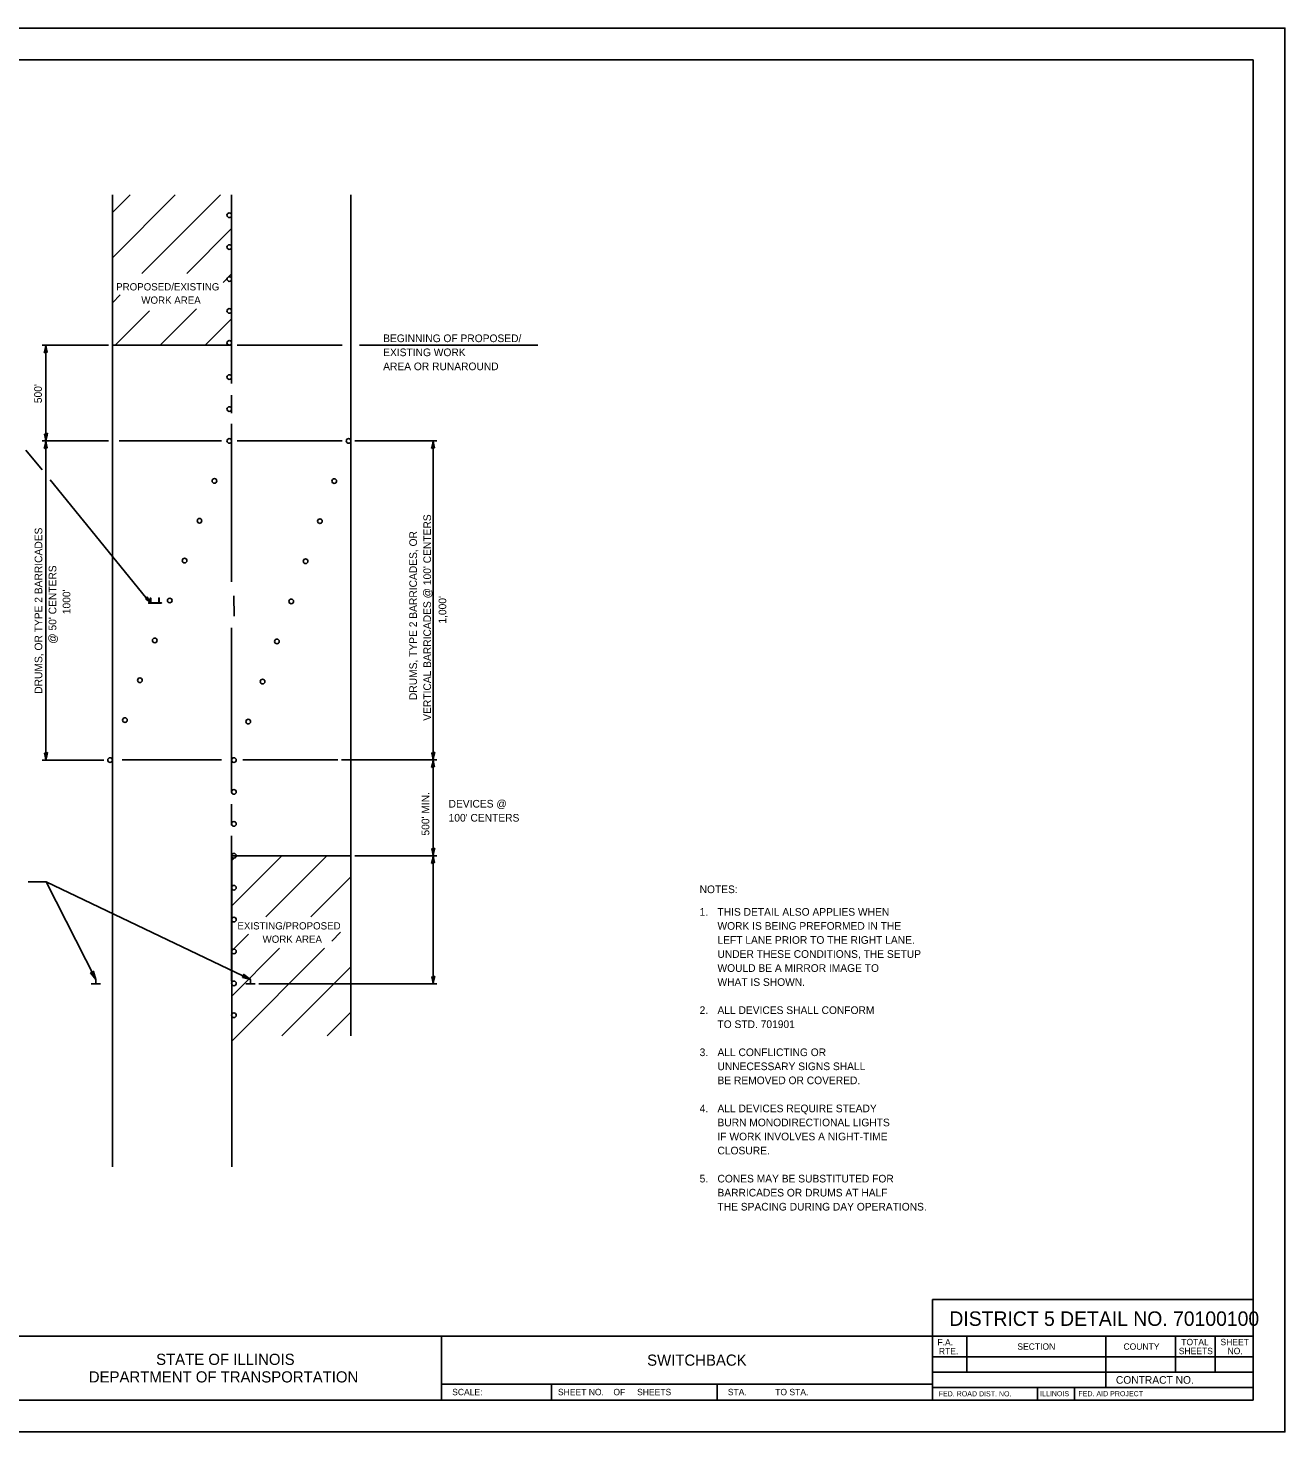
# Model space of a CAD drawing. Extents: x 2144013 to 2144693, y 3111218 to 3111670.
# Drawn here: x 2144299 to 2144693.1, y 3111230.3 to 3111670.3 of the extents above; entities that cross this region are included whole.
import ezdxf

# ---------------------------------------------------------------- set-up
doc = ezdxf.new("R2010")
doc.units = 0
for name, color, linetype in [('Level 2', 7, 'Continuous'), ('Level 29', 7, 'Continuous'), ('Level 43', 7, 'Continuous'), ('Level 50', 7, 'Continuous'), ('Sheets_50 Reference Boundary', 7, 'Continuous'), ('Sheets_General Details', 7, 'Continuous'), ('Sheets_Printer Plotting Border', 7, 'Continuous'), ('Stage_Construction Traffic Control', 7, 'Continuous')]:
    doc.layers.add(name, color=color, linetype=linetype)

# ---------------------------------------------------------------- blocks, each defined once
blk = doc.blocks.new('C00145')
at = {"layer": 'Level 2'}
blk.add_lwpolyline([(-4.999, 1.046), (-4.592, 0.085), (-4.435, -0.836), (-2.5, -0.433), (0, 0), (-2.667, 0.485)], close=True, dxfattribs=at)

msp = doc.modelspace()

# ---------------------------------------------------------------- linework, layer by layer
at = {"layer": 'Level 29'}
for p, q in [((2144325.41, 3111618.02), (2144325.41, 3111313.37)), ((2144325.41, 3111598.3), (2144345.14, 3111618.02)), ((2144325.41, 3111612.44), (2144330.99, 3111618.02)), ((2144334.6, 3111593.35), (2144359.28, 3111618.02)), ((2144362.81, 3111618.02), (2144362.81, 3111558.85)), ((2144400.22, 3111618.02), (2144400.22, 3111379.74)), ((2144348.75, 3111593.35), (2144362.81, 3111607.42)), ((2144360.11, 3111590.57), (2144362.81, 3111593.28)), ((2144325.41, 3111584.16), (2144327.86, 3111586.61)), ((2144326.25, 3111570.86), (2144337.04, 3111581.65)), ((2144340.4, 3111570.86), (2144351.78, 3111582.24)), ((2144354.54, 3111570.86), (2144362.81, 3111579.13)), ((2144325.41, 3111570.86), (2144362.82, 3111570.86)), ((2144364.58, 3111570.86), (2144397.47, 3111570.86)), ((2144402.9, 3111570.86), (2144458.86, 3111570.86)), ((2144362.81, 3111555.25), (2144362.81, 3111549.55)), ((2144362.81, 3111546.25), (2144362.81, 3111496.7)), ((2144327.56, 3111540.86), (2144359.62, 3111540.86)), ((2144364.58, 3111540.86), (2144397.47, 3111540.86)), ((2144363.51, 3111492.28), (2144363.6, 3111485.97)), ((2144362.81, 3111482.3), (2144362.81, 3111430.65)), ((2144328.49, 3111440.91), (2144359.62, 3111440.91)), ((2144366.29, 3111440.91), (2144396.06, 3111440.91)), ((2144362.81, 3111427.05), (2144362.81, 3111420.45)), ((2144362.81, 3111417.15), (2144362.81, 3111371.51)), ((2144362.82, 3111409.32), (2144364.35, 3111410.86)), ((2144362.82, 3111395.18), (2144378.5, 3111410.86)), ((2144373.49, 3111391.71), (2144392.64, 3111410.86)), ((2144387.63, 3111391.71), (2144400.22, 3111404.3)), ((2144362.82, 3111381.04), (2144368.1, 3111386.32)), ((2144394.18, 3111384.12), (2144396.98, 3111386.92)), ((2144362.82, 3111366.89), (2144377.78, 3111381.86)), ((2144362.82, 3111352.75), (2144391.92, 3111381.86)), ((2144378.59, 3111354.38), (2144400.22, 3111376.01)), ((2144392.73, 3111354.38), (2144400.22, 3111361.87))]:
    msp.add_line(p, q, dxfattribs=at)
for points in [[(2144325.41, 3111618.02), (2144325.41, 3111570.86), (2144362.81, 3111570.86), (2144362.81, 3111618.02)], [(2144400.22, 3111354.38), (2144400.22, 3111410.86), (2144362.82, 3111410.86), (2144362.82, 3111313.37)]]:
    msp.add_lwpolyline(points, dxfattribs=at)
at = {"layer": 'Level 43'}
for p, q in [((2144324.21, 3111570.86), (2144303.38, 3111570.86)), ((2144304.58, 3111570.86), (2144304.58, 3111540.86)), ((2144324.21, 3111540.86), (2144303.38, 3111540.86)), ((2144323.01, 3111540.86), (2144303.38, 3111540.86)), ((2144304.58, 3111540.86), (2144304.58, 3111440.86)), ((2144401.42, 3111540.86), (2144427.19, 3111540.86)), ((2144425.99, 3111540.86), (2144425.99, 3111440.91)), ((2144298.31, 3111538.01), (2144303.36, 3111531.8)), ((2144305.92, 3111528.66), (2144337.29, 3111490.14)), ((2144322.74, 3111440.86), (2144303.38, 3111440.86)), ((2144397.26, 3111440.91), (2144427.19, 3111440.91)), ((2144425.99, 3111440.91), (2144425.99, 3111410.86)), ((2144401.42, 3111410.86), (2144427.19, 3111410.86)), ((2144401.42, 3111410.86), (2144427.19, 3111410.86)), ((2144425.99, 3111410.86), (2144425.99, 3111370.72)), ((2144371.37, 3111370.72), (2144427.19, 3111370.72))]:
    msp.add_line(p, q, dxfattribs=at)
for points in [[(2144336.35, 3111491.96), (2144336.16, 3111491.59), (2144335.91, 3111491.31), (2144336.53, 3111490.81), (2144337.29, 3111490.14), (2144336.77, 3111491.09)], [(2144318.59, 3111374.14), (2144320.21, 3111372.09), (2144319.5, 3111374.6)], [(2144366.16, 3111372.73), (2144368.69, 3111372.09), (2144366.6, 3111373.65)]]:
    msp.add_lwpolyline(points, close=True, dxfattribs=at)
for points in [[(2144368.69, 3111372.09), (2144304.67, 3111402.67), (2144298.97, 3111402.67)], [(2144320.21, 3111372.09), (2144304.67, 3111402.67)]]:
    msp.add_lwpolyline(points, dxfattribs=at)
at = {"layer": 'Level 50'}
for p, q in [((2144320.21, 3111370.72), (2144320.21, 3111372.09)), ((2144368.69, 3111370.72), (2144368.69, 3111372.09)), ((2144321.68, 3111370.72), (2144318.73, 3111370.72)), ((2144370.17, 3111370.72), (2144367.22, 3111370.72))]:
    msp.add_line(p, q, dxfattribs=at)
for centre in [(2144362.08, 3111611.62), (2144362.08, 3111601.62), (2144362.08, 3111591.62), (2144362.08, 3111581.62), (2144362.08, 3111571.62), (2144362.08, 3111560.86), (2144362.08, 3111550.86), (2144362.08, 3111540.86), (2144399.49, 3111540.86), (2144357.41, 3111528.36), (2144394.99, 3111528.29), (2144352.73, 3111515.86), (2144390.5, 3111515.72), (2144348.06, 3111503.36), (2144386.01, 3111503.16), (2144343.38, 3111490.86), (2144381.51, 3111490.59), (2144338.7, 3111478.36), (2144377.02, 3111478.03), (2144334.03, 3111465.86), (2144372.52, 3111465.46), (2144329.35, 3111453.36), (2144368.03, 3111452.89), (2144324.68, 3111440.86), (2144363.51, 3111440.85), (2144363.51, 3111430.85), (2144363.51, 3111420.85), (2144363.51, 3111410.85), (2144363.51, 3111400.85), (2144363.51, 3111390.85), (2144363.51, 3111380.85), (2144363.51, 3111370.85), (2144363.51, 3111360.85)]:
    msp.add_circle(centre, 0.733, dxfattribs=at)
at = {"layer": 'Sheets_50 Reference Boundary'}
msp.add_lwpolyline([(2144053.09, 3111660.27), (2144683.09, 3111660.27), (2144683.09, 3111260.27), (2144053.09, 3111260.27)], close=True, dxfattribs=at)
at = {"layer": 'Sheets_General Details'}
for p, q in [((2144693.09, 3111670.27), (2144013.09, 3111670.27)), ((2144693.09, 3111230.27), (2144693.09, 3111670.27)), ((2144053.09, 3111260.27), (2144683.09, 3111260.27)), ((2144428.58, 3111260.27), (2144428.58, 3111240.27)), ((2144582.58, 3111260.27), (2144582.58, 3111240.27)), ((2144593.38, 3111260.27), (2144593.38, 3111248.97)), ((2144636.98, 3111260.27), (2144636.98, 3111244.17)), ((2144658.82, 3111260.27), (2144658.82, 3111248.97)), ((2144671.24, 3111260.27), (2144671.24, 3111248.97)), ((2144582.58, 3111253.77), (2144683.09, 3111253.77)), ((2144582.58, 3111248.97), (2144683.09, 3111248.97)), ((2144428.58, 3111245.27), (2144582.58, 3111245.27)), ((2144463.09, 3111245.27), (2144463.09, 3111240.27)), ((2144515.09, 3111245.27), (2144515.09, 3111240.27)), ((2144582.58, 3111244.17), (2144683.09, 3111244.17)), ((2144615.52, 3111244.17), (2144615.52, 3111240.27)), ((2144627.12, 3111244.17), (2144627.12, 3111240.27)), ((2144693.09, 3111230.27), (2144013.09, 3111230.27))]:
    msp.add_line(p, q, dxfattribs=at)
for points in [[(2144053.09, 3111660.27), (2144683.09, 3111660.27), (2144683.09, 3111240.27), (2144053.09, 3111240.27)], [(2144582.58, 3111260.27), (2144683.09, 3111260.27), (2144683.09, 3111271.76), (2144582.58, 3111271.76)]]:
    msp.add_lwpolyline(points, close=True, dxfattribs=at)
at = {"layer": 'Sheets_Printer Plotting Border'}
msp.add_lwpolyline([(2144013.09, 3111230.27), (2144693.09, 3111230.27), (2144693.09, 3111670.27), (2144013.09, 3111670.27)], close=True, dxfattribs=at)
at = {"layer": 'Stage_Construction Traffic Control'}
msp.add_lwpolyline([(2144340.79, 3111489.98), (2144336.79, 3111489.98), (2144336.79, 3111490.14), (2144337.29, 3111490.14), (2144337.29, 3111491.64), (2144337.46, 3111491.64), (2144337.46, 3111490.14), (2144339.96, 3111490.14), (2144339.96, 3111491.64), (2144340.12, 3111491.64), (2144340.12, 3111490.14), (2144340.79, 3111490.14), (2144340.79, 3111489.98)], dxfattribs=at)

# ---------------------------------------------------------------- block references
at = {"layer": 'Level 43', "xscale": 0.48009601920384076, "yscale": 0.51009564293305}
for p, rotation in [((2144304.58, 3111570.86), 90), ((2144304.58, 3111540.86), 90), ((2144304.58, 3111540.86), -90), ((2144425.99, 3111540.86), 90), ((2144304.58, 3111440.86), -90), ((2144425.99, 3111440.91), -90), ((2144425.99, 3111440.91), 90), ((2144425.99, 3111410.86), -90), ((2144425.99, 3111410.86), 90), ((2144425.99, 3111370.72), -90)]:
    msp.add_blockref('C00145', p, dxfattribs=dict(at, rotation=rotation))

# ---------------------------------------------------------------- texts
at = {"layer": 'Level 50'}
for s, height, p in [('PROPOSED/EXISTING', 2.28, (2144326.59, 3111588.04)), ('WORK AREA', 2.28, (2144334.48, 3111583.86)), ('BEGINNING OF PROPOSED/', 2.4, (2144410.32, 3111571.84)), ('EXISTING WORK', 2.4, (2144410.32, 3111567.44)), ('AREA OR RUNAROUND', 2.4, (2144410.32, 3111563.04)), ('DEVICES @', 2.4, (2144430.84, 3111425.96)), ("100' CENTERS", 2.4, (2144430.84, 3111421.56)), ('NOTES:', 2.4, (2144509.55, 3111399.14)), ('1.', 2.4, (2144509.55, 3111392.06)), ('THIS DETAIL ALSO APPLIES WHEN', 2.4, (2144515.15, 3111392.06)), ('EXISTING/PROPOSED', 2.28, (2144364.62, 3111387.75)), ('WORK IS BEING PREFORMED IN THE', 2.4, (2144515.15, 3111387.66)), ('WORK AREA', 2.28, (2144372.5, 3111383.57)), ('LEFT LANE PRIOR TO THE RIGHT LANE.', 2.4, (2144515.15, 3111383.26)), ('UNDER THESE CONDITIONS, THE SETUP ', 2.4, (2144515.15, 3111378.86)), ('WOULD BE A MIRROR IMAGE TO ', 2.4, (2144515.15, 3111374.46)), ('WHAT IS SHOWN.', 2.4, (2144515.15, 3111370.06)), ('2.', 2.4, (2144509.55, 3111361.26)), ('ALL DEVICES SHALL CONFORM', 2.4, (2144515.15, 3111361.26)), ('TO STD. 701901', 2.4, (2144515.15, 3111356.86)), ('3.', 2.4, (2144509.55, 3111348.06)), ('ALL CONFLICTING OR', 2.4, (2144515.15, 3111348.06)), ('UNNECESSARY SIGNS SHALL', 2.4, (2144515.15, 3111343.66)), ('BE REMOVED OR COVERED.', 2.4, (2144515.15, 3111339.26)), ('4.', 2.4, (2144509.55, 3111330.46)), ('ALL DEVICES REQUIRE STEADY', 2.4, (2144515.15, 3111330.46)), ('BURN MONODIRECTIONAL LIGHTS', 2.4, (2144515.15, 3111326.06)), ('IF WORK INVOLVES A NIGHT-TIME', 2.4, (2144515.15, 3111321.66)), ('CLOSURE.', 2.4, (2144515.15, 3111317.26)), ('5.', 2.4, (2144509.55, 3111308.46)), ('CONES MAY BE SUBSTITUTED FOR', 2.4, (2144515.15, 3111308.46)), ('BARRICADES OR DRUMS AT HALF', 2.4, (2144515.15, 3111304.06)), ('THE SPACING DURING DAY OPERATIONS.', 2.4, (2144515.15, 3111299.66))]:
    msp.add_text(s, height=height, dxfattribs=at).set_placement(p)
for s, p in [("500'", (2144303.3, 3111552.71)), ("VERTICAL BARRICADES @ 100' CENTERS", (2144425.32, 3111453.17)), ('DRUMS, OR TYPE 2 BARRICADES', (2144303.43, 3111461.63)), ('DRUMS, TYPE 2 BARRICADES, OR', (2144420.92, 3111459.65)), ("@ 50' CENTERS", (2144307.83, 3111477.3)), ("1000'", (2144312.23, 3111486.56)), ("1,000'", (2144430.11, 3111483.61)), ("500' MIN.", (2144424.79, 3111417.19))]:
    msp.add_text(s, height=2.4, rotation=90, dxfattribs=at).set_placement(p)
at = {"layer": 'Sheets_General Details'}
for s, height, p in [('DISTRICT 5 DETAIL NO. 70100100   ', 4.5381, (2144587.87, 3111263.51)), ('F.A.', 2, (2144584.12, 3111257.37)), ('SECTION', 2, (2144609.18, 3111256.02)), ('COUNTY', 2, (2144642.47, 3111256.02)), ('TOTAL', 2, (2144660.59, 3111257.44)), ('SHEET', 2, (2144672.88, 3111257.44)), ('STATE OF ILLINOIS', 3.5, (2144339.12, 3111251.27)), ('SWITCHBACK', 3.5, (2144493.09, 3111251.02)), ('RTE.', 2, (2144584.58, 3111254.57)), ('SHEETS', 2, (2144659.8, 3111254.64)), ('NO.', 2, (2144675.09, 3111254.64)), ('DEPARTMENT OF TRANSPORTATION', 3.5, (2144318.02, 3111245.77)), ('CONTRACT NO.      ', 2.4, (2144640.09, 3111245.37)), ('SCALE:          ', 2, (2144431.96, 3111241.77)), ('SHEET NO.    OF     SHEETS', 2, (2144465.13, 3111241.77)), ('STA.            TO STA.            ', 2, (2144518.39, 3111241.77)), ('FED. ROAD DIST. NO.  ', 1.6, (2144584.51, 3111241.42)), ('ILLINOIS', 1.6, (2144616.31, 3111241.46)), ('FED. AID PROJECT', 1.6, (2144628.34, 3111241.46))]:
    msp.add_text(s, height=height, dxfattribs=at).set_placement(p)

doc.saveas('drawing.dxf')
